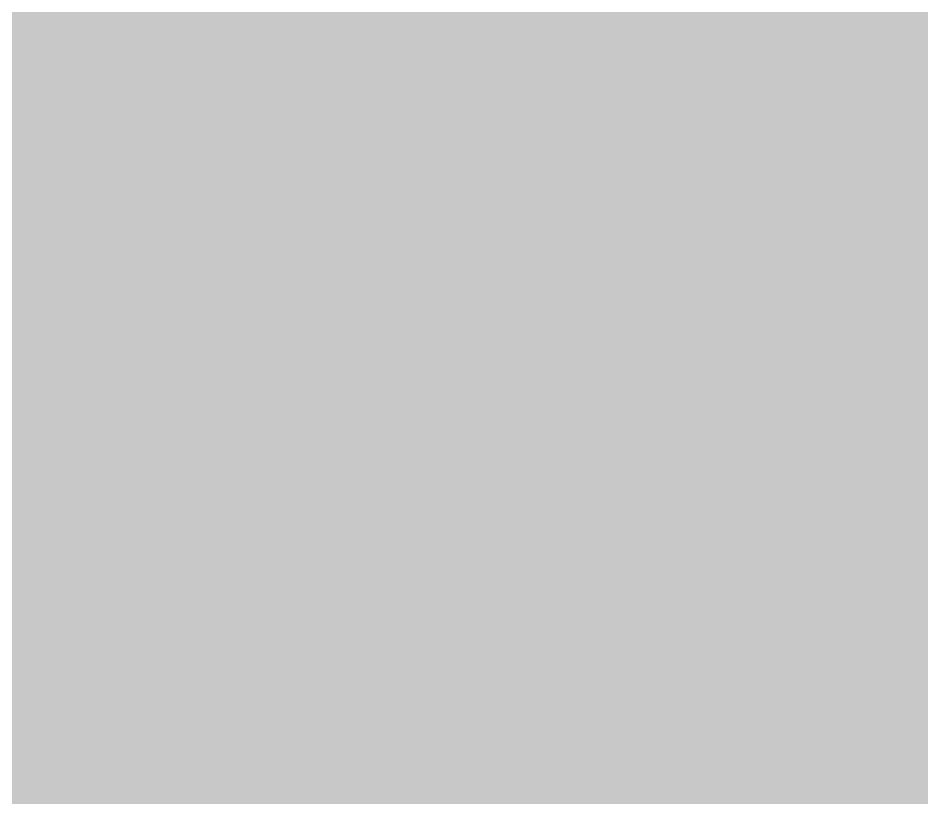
# Model space of a CAD drawing. Header units: millimetres. Extents: x -11 to 223, y -88 to 3.
# Drawn here: x 5.478 to 5.6405, y -39.7779 to -39.6377 of the extents above; entities that cross this region are included whole.
import ezdxf

# ---------------------------------------------------------------- set-up
doc = ezdxf.new("R2010")
doc.units = ezdxf.units.MM
doc.header["$MEASUREMENT"] = 0
for name, color, linetype, true_color in [('Bottom-Layer', 7, 'Continuous', 0x0000ff), ('Top-Layer', 7, 'Continuous', 0xff0000), ('Top-Silkscreen-Layer', 7, 'Continuous', 0xffcc00)]:
    doc.layers.add(name, color=color, linetype=linetype, true_color=true_color)

msp = doc.modelspace()

# ---------------------------------------------------------------- hatches: boundary and pattern name
at = {"layer": 'Bottom-Layer'}
msp.add_hatch(color=256, dxfattribs=at).paths.add_polyline_path([(-10.33528, 1.97866), (-0.38039, 1.97866), (-0.84578, 1.72673), (-1.19549, 1.32954), (-1.38645, 0.83599), (-1.39516, 0.30686), (-1.22055, -0.1927), (-0.8841, -0.60119), (-0.42726, -0.8683), (0.09374, -0.96115), (1.79374, -0.96115), (2.31473, -0.8683), (2.77158, -0.60119), (3.10802, -0.1927), (3.28264, 0.30686), (3.27393, 0.83599), (3.08296, 1.32954), (2.73326, 1.72673), (2.26787, 1.97866), (222.62891, 1.97866), (222.62891, -87.47523), (-10.33528, -87.47523)])
at = {"layer": 'Top-Layer'}
msp.add_hatch(color=256, dxfattribs=at).paths.add_polyline_path([(-10.33528, 1.97866), (-0.38039, 1.97866), (-0.84578, 1.72673), (-1.19549, 1.32954), (-1.38645, 0.83599), (-1.39516, 0.30686), (-1.22055, -0.1927), (-0.8841, -0.60119), (-0.42726, -0.8683), (0.09374, -0.96115), (1.79374, -0.96115), (2.31473, -0.8683), (2.77158, -0.60119), (3.10802, -0.1927), (3.28264, 0.30686), (3.27393, 0.83599), (3.08296, 1.32954), (2.73326, 1.72673), (2.26787, 1.97866), (222.62891, 1.97866), (222.62891, -87.47523), (-10.33528, -87.47523)])
at = {"layer": 'Top-Silkscreen-Layer'}
msp.add_hatch(color=256, dxfattribs=at).paths.add_polyline_path([(5.63501, -39.23128), (5.33021, -39.23128), (5.33021, -39.73748), (5.63501, -39.73748)])
msp.add_hatch(color=256, dxfattribs=at).paths.add_polyline_path([(5.63501, -39.23128), (5.33021, -39.23128), (5.33021, -39.73748), (5.63501, -39.73748)])

# ---------------------------------------------------------------- linework, layer by layer
at = {"layer": 'Top-Silkscreen-Layer', "const_width": 0.00508}
msp.add_lwpolyline([(5.63501, -39.23128), (5.33021, -39.23128), (5.33021, -39.73748), (5.63501, -39.73748)], close=True, dxfattribs=at)
msp.add_lwpolyline([(5.63501, -39.23128), (5.33021, -39.23128), (5.33021, -39.73748), (5.63501, -39.73748)], close=True, dxfattribs=at)
at = {"layer": 'Top-Silkscreen-Layer', "const_width": 0.1524}
msp.add_lwpolyline([(5.5588, -39.66142), (8.41123, -39.66142)], dxfattribs=at)
msp.add_lwpolyline([(5.5588, -39.66142), (8.41123, -39.66142)], dxfattribs=at)

doc.saveas('drawing.dxf')
